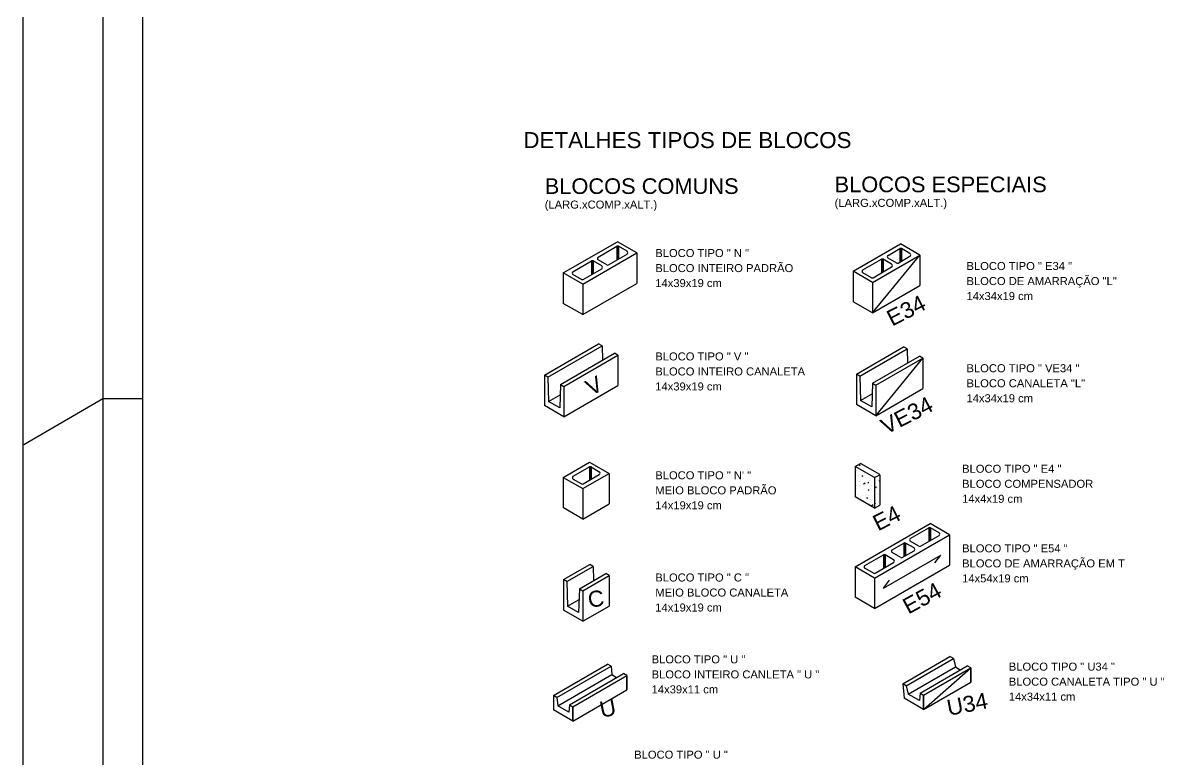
# Model space of a CAD drawing. Extents: x 0 to 119, y 0 to 84.
# Drawn here: x 0 to 28.51, y 20.71 to 39.09 of the extents above; entities that cross this region are included whole.
import ezdxf

# ---------------------------------------------------------------- set-up
doc = ezdxf.new("R2010")
doc.units = 0
doc.header["$MEASUREMENT"] = 0
for name, color, linetype in [('15', 12, 'CONTINUOUS'), ('20', 1, 'CONTINUOUS'), ('3', 7, 'CONTINUOUS'), ('40', 7, 'CONTINUOUS'), ('7', 232, 'CONTINUOUS')]:
    doc.layers.add(name, color=color, linetype=linetype)
doc.styles.add('TQS_ARIAL', font='arial.ttf')

msp = doc.modelspace()

# ---------------------------------------------------------------- linework, layer by layer
at = {"layer": '20', "color": 1, "linetype": 'Continuous'}
for p, q in [((23.677184, 22.627659), (23.677184, 22.987659)), ((15.09095, 22.43607), (15.09095, 22.79607)), ((22.499391, 21.947656), (22.499391, 22.307656)), ((13.74081, 21.656562), (13.74081, 22.016562))]:
    msp.add_line(p, q, dxfattribs=at)
at = {"layer": '3', "color": 7, "linetype": 'Continuous'}
for p, q in [((13.500892, 32.844122), (14.851889, 33.624125)), ((14.373094, 33.239841), (14.838689, 33.508654)), ((14.838689, 33.508654), (14.838689, 33.169404)), ((14.848689, 33.512742), (14.848689, 33.175178)), ((15.336866, 33.344129), (14.851889, 33.624125)), ((14.858689, 33.514013), (14.858689, 33.180951)), ((14.858689, 33.514013), (14.858689, 33.180951)), ((14.868689, 33.512742), (14.868689, 33.186725)), ((15.092489, 33.385219), (14.878689, 33.508654)), ((14.878689, 33.508654), (14.878689, 33.192498)), ((20.741719, 32.887176), (21.919512, 33.567179)), ((21.613921, 33.282894), (21.906312, 33.451707)), ((21.906312, 33.451707), (21.906312, 33.112458)), ((21.916312, 33.455796), (21.916312, 33.118231)), ((22.404488, 33.287183), (21.919512, 33.567179)), ((21.926311, 33.457066), (21.926311, 33.124004)), ((21.936311, 33.455796), (21.936311, 33.129778)), ((22.160111, 33.328272), (21.946311, 33.451707)), ((21.946311, 33.451707), (21.946311, 33.135552)), ((13.742407, 32.875711), (14.206492, 33.143652)), ((13.985868, 32.564126), (15.336866, 33.344129)), ((14.206492, 33.143652), (14.206492, 32.804403)), ((14.216491, 33.147741), (14.216491, 32.810176)), ((14.226491, 33.149011), (14.226491, 32.81595)), ((14.236491, 33.147741), (14.236491, 32.821723)), ((14.460291, 33.020217), (14.246491, 33.143652)), ((14.246491, 33.143652), (14.246491, 32.827497)), ((14.586894, 33.047123), (14.373094, 33.170559)), ((14.626894, 33.047124), (15.092489, 33.315936)), ((15.336866, 33.344129), (15.336866, 32.584129)), ((20.983234, 32.918765), (21.447319, 33.186706)), ((21.226695, 32.60718), (22.404488, 33.287183)), ((21.226695, 31.84718), (22.404488, 33.287183)), ((21.447319, 33.186706), (21.447319, 32.847456)), ((21.457319, 33.190795), (21.457319, 32.85323)), ((21.467319, 33.192065), (21.467319, 32.859003)), ((21.477319, 33.190795), (21.477319, 32.864777)), ((21.701118, 33.063271), (21.487319, 33.186706)), ((21.487319, 33.186706), (21.487319, 32.870551)), ((21.827722, 33.090177), (21.613922, 33.213612)), ((21.867721, 33.090177), (22.160112, 33.25899)), ((22.404488, 33.287183), (22.404488, 32.527183)), ((13.985868, 32.564126), (13.500892, 32.844122)), ((13.500892, 32.844122), (13.500892, 32.084122)), ((13.956207, 32.682994), (13.742407, 32.806429)), ((13.996207, 32.682994), (14.460292, 32.950935)), ((21.226695, 32.60718), (20.741719, 32.887176)), ((20.741719, 32.887176), (20.741719, 32.127176)), ((20.741719, 32.887176), (20.741719, 32.127176)), ((21.197035, 32.726048), (20.983235, 32.849483)), ((21.237034, 32.726048), (21.701119, 32.993989)), ((13.985868, 31.804126), (15.336866, 32.584129)), ((13.985868, 32.564126), (13.985868, 31.804126)), ((21.226695, 32.60718), (21.226695, 31.84718)), ((21.226695, 31.84718), (22.404488, 32.527183)), ((13.985868, 31.804126), (13.500892, 32.084122)), ((21.226695, 31.84718), (20.741719, 32.127176)), ((13.029735, 30.29343), (14.380733, 31.073433)), ((13.116338, 30.24343), (14.467336, 31.023433)), ((13.428108, 30.063433), (14.779106, 30.843436)), ((13.514711, 30.013434), (14.865709, 30.793437)), ((14.467336, 31.023433), (14.380733, 31.073433)), ((14.467336, 31.023433), (14.477393, 30.669241)), ((14.865709, 30.793437), (14.779106, 30.843436)), ((14.865709, 30.793437), (14.865709, 30.033437)), ((20.822539, 30.319155), (22.000332, 30.999157)), ((20.909142, 30.269155), (22.086935, 30.949158)), ((22.086935, 30.949158), (22.000332, 30.999157)), ((22.086935, 30.949158), (22.096992, 30.594965)), ((21.220912, 30.089158), (22.398705, 30.769161)), ((21.307515, 30.039159), (22.485308, 30.719161)), ((21.307515, 29.279159), (22.485308, 30.719161)), ((22.485308, 30.719161), (22.398705, 30.769161)), ((22.485308, 30.719161), (22.485308, 29.959161)), ((13.029735, 30.29343), (13.029735, 29.53343)), ((13.116338, 30.24343), (13.029735, 30.29343)), ((13.116338, 30.24343), (13.133658, 29.633431)), ((20.822539, 30.319155), (20.822539, 29.559155)), ((20.909142, 30.269155), (20.822539, 30.319155)), ((20.909142, 30.269155), (20.926462, 29.659156)), ((13.428108, 30.063433), (13.410788, 29.473433)), ((13.428108, 30.063433), (13.514711, 30.013434)), ((13.514711, 29.253434), (14.865709, 30.033437)), ((13.514711, 30.013434), (13.514711, 29.253434)), ((21.220912, 30.089158), (21.203592, 29.499158)), ((21.220912, 30.089158), (21.307515, 30.039159)), ((21.307515, 30.039159), (21.307515, 29.279159)), ((21.307515, 29.279159), (22.485308, 29.959161)), ((13.133658, 29.633431), (13.420344, 29.798949)), ((20.926462, 29.659156), (21.213148, 29.824674)), ((21.203592, 29.499158), (20.926462, 29.659156)), ((13.514711, 29.253434), (13.029735, 29.53343)), ((13.410788, 29.473433), (13.133658, 29.633431)), ((21.307515, 29.279159), (20.822539, 29.559155)), ((13.500892, 27.741349), (14.15907, 28.121351)), ((13.747495, 27.768256), (14.152469, 28.002069)), ((14.152469, 28.002069), (14.152469, 27.670687)), ((14.15907, 28.121351), (14.646059, 27.840193)), ((14.162468, 28.006158), (14.162468, 27.676461)), ((14.172468, 28.007428), (14.172468, 27.682234)), ((14.182468, 28.006158), (14.182468, 27.688008)), ((14.192468, 28.002069), (14.399455, 27.882568)), ((14.192468, 28.002069), (14.192468, 27.693781)), ((20.792154, 28.01447), (20.921259, 28.089009)), ((20.792154, 28.01447), (20.792154, 27.25447)), ((20.792154, 28.01447), (20.792154, 27.25447)), ((21.27713, 27.734474), (20.792154, 28.01447)), ((20.792154, 27.986246), (20.792154, 27.986246)), ((20.792154, 27.986246), (20.792154, 27.986246)), ((20.810368, 27.987042), (20.810868, 27.987063)), ((20.837602, 27.988231), (20.837602, 27.988231)), ((20.837602, 27.988231), (20.837602, 27.988231)), ((20.837602, 27.988231), (20.837602, 27.988231)), ((20.91656, 28.026344), (20.879077, 28.056015)), ((20.8947, 27.955266), (20.8947, 27.955266)), ((20.8947, 27.955266), (20.8947, 27.955266)), ((20.9032, 27.950359), (20.9032, 27.950359)), ((20.9032, 27.950359), (20.9032, 27.950359)), ((20.908426, 27.947341), (20.908426, 27.947341)), ((20.908426, 27.947341), (20.908426, 27.947341)), ((20.909288, 27.946844), (20.909288, 27.946844)), ((21.406235, 27.809013), (20.921259, 28.089009)), ((20.97513, 28.034271), (20.975434, 28.034667)), ((13.500892, 27.741349), (13.98788, 27.460191)), ((13.500892, 27.741349), (13.500892, 26.981349)), ((13.747495, 27.698974), (13.954482, 27.579473)), ((13.98788, 27.460191), (14.646059, 27.840193)), ((13.994482, 27.579473), (14.399455, 27.813286)), ((14.646059, 27.840193), (14.646059, 27.080193)), ((20.792154, 27.924075), (20.812579, 27.928045)), ((20.792154, 27.92574), (20.792154, 27.92574)), ((20.792154, 27.92574), (20.792154, 27.92574)), ((20.792154, 27.795812), (20.792154, 27.795812)), ((20.792154, 27.795812), (20.792154, 27.795812)), ((20.792154, 27.788589), (20.792154, 27.788589)), ((20.792154, 27.788589), (20.792154, 27.788589)), ((20.792154, 27.788589), (20.792154, 27.788589)), ((20.792154, 27.752124), (20.792154, 27.752124)), ((20.792154, 27.752124), (20.792154, 27.752124)), ((20.872957, 27.790109), (20.873022, 27.790605)), ((20.905375, 27.81369), (20.905863, 27.813798)), ((20.958177, 27.770915), (20.981159, 27.790199)), ((21.001568, 27.761267), (21.002068, 27.761289)), ((21.014064, 27.878598), (21.014129, 27.879094)), ((21.015013, 27.885804), (21.015013, 27.885804)), ((21.015013, 27.885804), (21.015013, 27.885804)), ((21.017792, 27.796897), (21.018096, 27.797294)), ((21.027412, 27.840745), (21.0279, 27.840853)), ((21.062455, 27.858414), (21.062455, 27.858414)), ((21.064216, 27.857398), (21.064216, 27.857398)), ((21.064216, 27.857398), (21.064216, 27.857398)), ((21.074846, 27.851261), (21.074846, 27.851261)), ((21.074846, 27.851261), (21.074846, 27.851261)), ((21.135326, 27.816343), (21.135326, 27.816343)), ((21.138071, 27.660676), (21.138375, 27.661073)), ((21.160046, 27.732998), (21.160535, 27.733106)), ((21.214611, 27.770568), (21.214611, 27.770568)), ((21.214611, 27.770568), (21.214611, 27.770568)), ((21.214611, 27.770568), (21.214611, 27.770568)), ((21.220005, 27.767454), (21.220005, 27.767454)), ((21.244781, 27.75315), (21.244781, 27.75315)), ((21.246492, 27.752162), (21.246492, 27.752162)), ((21.253727, 27.732365), (21.253793, 27.73286)), ((21.254344, 27.812207), (21.254649, 27.812603)), ((21.255638, 27.746882), (21.255638, 27.746882)), ((21.27713, 27.734474), (21.404637, 27.80809)), ((21.27713, 27.734474), (21.27713, 26.974474)), ((21.281843, 27.737194), (21.281843, 27.737194)), ((21.282083, 27.760053), (21.282572, 27.760161)), ((21.345964, 27.774215), (21.345964, 27.774215)), ((21.345964, 27.774215), (21.345964, 27.774215)), ((21.349877, 27.776474), (21.349877, 27.776474)), ((21.349877, 27.776474), (21.349877, 27.776474)), ((21.349877, 27.776474), (21.349877, 27.776474)), ((21.368718, 27.777297), (21.369218, 27.777319)), ((21.374624, 27.675986), (21.374928, 27.676382)), ((21.39221, 27.800915), (21.39221, 27.800915)), ((21.39221, 27.800915), (21.39221, 27.800915)), ((21.39221, 27.800915), (21.39221, 27.800915)), ((21.392844, 27.654447), (21.405934, 27.66543)), ((21.404637, 27.80809), (21.404637, 27.04809)), ((13.98788, 27.460191), (13.98788, 26.700191)), ((20.792154, 27.651438), (20.792154, 27.651438)), ((20.792154, 27.651438), (20.792154, 27.651438)), ((20.792154, 27.651438), (20.792154, 27.651438)), ((20.792154, 27.631605), (20.792154, 27.631605)), ((20.792154, 27.548557), (20.792154, 27.548557)), ((20.792154, 27.518001), (20.792154, 27.518001)), ((20.792154, 27.514287), (20.792154, 27.514287)), ((20.792154, 27.514287), (20.792154, 27.514287)), ((20.792154, 27.50284), (20.792154, 27.50284)), ((20.792154, 27.50284), (20.792154, 27.50284)), ((20.792154, 27.422069), (20.792154, 27.422069)), ((20.792154, 27.377136), (20.792154, 27.377136)), ((20.792154, 27.377136), (20.792154, 27.377136)), ((20.824662, 27.545206), (20.824967, 27.545602)), ((20.830405, 27.466898), (20.830471, 27.467394)), ((20.901518, 27.645367), (20.901823, 27.645763)), ((20.909485, 27.540299), (20.909973, 27.540407)), ((20.934015, 27.524195), (20.934514, 27.524216)), ((20.971513, 27.555387), (20.971578, 27.555883)), ((21.002828, 27.576169), (21.039148, 27.602736)), ((21.061215, 27.560515), (21.061519, 27.560912)), ((21.106833, 27.609725), (21.136282, 27.615449)), ((21.11262, 27.643876), (21.112685, 27.644372)), ((21.117068, 27.423043), (21.140049, 27.442327)), ((21.164156, 27.459607), (21.164645, 27.459715)), ((21.192768, 27.535492), (21.193268, 27.535514)), ((21.21049, 27.403949), (21.210556, 27.404444)), ((21.27713, 27.642827), (21.27713, 27.642827)), ((21.27713, 27.621804), (21.27713, 27.621804)), ((21.27713, 27.621804), (21.27713, 27.621804)), ((21.27713, 27.621804), (21.27713, 27.621804)), ((21.27713, 27.557351), (21.27713, 27.557351)), ((21.27713, 27.54893), (21.27713, 27.54893)), ((21.27713, 27.54893), (21.27713, 27.54893)), ((21.27713, 27.539175), (21.27713, 27.539175)), ((21.27713, 27.539175), (21.27713, 27.539175)), ((21.27713, 27.539175), (21.27713, 27.539175)), ((21.27713, 27.484653), (21.27713, 27.484653)), ((21.27713, 27.484653), (21.27713, 27.484653)), ((21.27713, 27.484653), (21.27713, 27.484653)), ((21.27713, 27.415858), (21.27713, 27.415858)), ((21.297767, 27.575825), (21.298072, 27.576222)), ((21.30492, 27.478274), (21.320172, 27.512532)), ((21.351598, 27.492437), (21.351663, 27.492933)), ((20.792154, 27.283878), (20.792154, 27.283878)), ((20.792154, 27.283878), (20.792154, 27.283878)), ((20.792154, 27.283878), (20.792154, 27.283878)), ((21.27713, 26.974474), (20.792154, 27.25447)), ((20.801712, 27.248951), (20.801712, 27.248951)), ((20.801712, 27.248951), (20.801712, 27.248951)), ((20.801712, 27.248951), (20.801712, 27.248951)), ((20.810282, 27.244004), (20.810282, 27.244004)), ((20.810282, 27.244004), (20.810282, 27.244004)), ((20.810282, 27.244004), (20.810282, 27.244004)), ((20.815871, 27.240777), (20.815871, 27.240777)), ((20.865621, 27.212054), (20.865621, 27.212054)), ((20.867324, 27.307832), (20.867629, 27.308229)), ((20.897672, 27.19355), (20.897672, 27.19355)), ((20.916036, 27.267449), (20.916524, 27.267557)), ((20.922025, 27.17949), (20.922025, 27.17949)), ((20.922025, 27.17949), (20.922025, 27.17949)), ((20.928276, 27.226971), (20.928341, 27.227467)), ((20.96287, 27.291332), (20.963369, 27.291353)), ((20.97166, 27.150834), (20.97166, 27.150834)), ((20.97166, 27.150834), (20.97166, 27.150834)), ((20.97166, 27.150834), (20.97166, 27.150834)), ((20.981928, 27.144906), (20.981928, 27.144906)), ((20.981928, 27.144906), (20.981928, 27.144906)), ((20.981928, 27.144906), (20.981928, 27.144906)), ((20.987604, 27.171611), (20.987908, 27.172008)), ((21.038073, 27.294504), (21.038561, 27.294612)), ((21.042338, 27.110029), (21.042338, 27.110029)), ((21.042338, 27.110029), (21.042338, 27.110029)), ((21.069383, 27.31546), (21.069448, 27.315956)), ((21.07715, 27.228437), (21.106599, 27.234162)), ((21.103877, 27.323142), (21.104181, 27.323538)), ((21.125215, 27.29842), (21.125715, 27.298441)), ((21.1473, 27.08676), (21.147604, 27.087157)), ((21.170707, 27.186757), (21.171195, 27.186866)), ((21.224156, 27.186921), (21.224461, 27.187318)), ((21.27713, 27.347502), (21.27713, 27.347502)), ((21.27713, 27.347502), (21.27713, 27.347502)), ((21.27713, 27.305052), (21.27713, 27.305052)), ((21.27713, 27.305052), (21.27713, 27.305052)), ((21.27713, 27.26731), (21.27713, 27.26731)), ((21.27713, 27.255958), (21.27713, 27.255958)), ((21.27713, 27.210351), (21.27713, 27.210351)), ((21.27713, 27.076154), (21.29894, 27.094455)), ((21.27713, 27.091752), (21.27713, 27.091752)), ((21.292744, 27.213812), (21.293232, 27.213921)), ((21.307872, 27.160303), (21.307937, 27.160799)), ((21.34043, 27.338451), (21.340734, 27.338848)), ((21.383853, 27.102069), (21.384157, 27.102466)), ((21.383969, 27.309717), (21.384468, 27.309739)), ((13.98788, 26.700191), (13.502904, 26.980187)), ((13.98788, 26.700191), (14.646059, 27.080193)), ((21.121807, 27.064148), (21.121807, 27.064148)), ((21.121807, 27.064148), (21.121807, 27.064148)), ((21.121807, 27.064148), (21.121807, 27.064148)), ((21.12745, 27.06089), (21.12745, 27.06089)), ((21.12745, 27.06089), (21.12745, 27.06089)), ((21.153574, 27.045808), (21.153574, 27.045808)), ((21.153574, 27.045808), (21.153574, 27.045808)), ((21.153574, 27.045808), (21.153574, 27.045808)), ((21.15407, 27.065557), (21.154569, 27.065578)), ((21.16265, 27.040567), (21.16265, 27.040567)), ((21.166764, 27.071815), (21.166829, 27.07231)), ((21.187523, 27.026208), (21.187523, 27.026208)), ((21.205344, 27.015919), (21.205344, 27.015919)), ((21.205909, 27.039657), (21.24223, 27.066224)), ((21.275959, 27.075171), (21.27713, 27.076154)), ((21.27713, 27.0732), (21.27713, 27.0732)), ((21.27713, 27.0732), (21.27713, 27.0732)), ((21.27713, 27.0732), (21.27713, 27.0732)), ((21.27713, 27.07093), (21.27713, 27.07093)), ((21.27713, 26.974474), (21.404637, 27.04809)), ((21.283923, 26.978395), (21.283923, 26.978395)), ((21.292956, 26.983611), (21.292956, 26.983611)), ((21.292956, 26.983611), (21.292956, 26.983611)), ((21.316415, 27.072645), (21.316915, 27.072667)), ((20.792154, 25.508975), (22.662766, 26.588979)), ((23.147743, 26.308983), (22.662766, 26.588979)), ((21.27713, 25.228979), (23.147743, 26.308983)), ((22.167667, 26.215851), (22.631752, 26.483792)), ((22.421467, 26.023134), (22.885552, 26.291075)), ((22.631752, 26.483792), (22.631752, 26.144543)), ((22.641752, 26.487881), (22.641752, 26.150316)), ((22.651752, 26.489151), (22.651752, 26.15609)), ((22.661752, 26.487881), (22.661752, 26.161863)), ((22.885551, 26.360357), (22.671752, 26.483792)), ((22.671752, 26.483792), (22.671752, 26.167637)), ((23.147743, 26.308983), (23.147743, 25.548983)), ((21.714668, 25.93374), (22.007058, 26.102553)), ((22.007058, 26.102553), (22.007058, 25.763304)), ((22.017058, 26.106642), (22.017058, 25.769077)), ((22.027058, 26.107912), (22.027058, 25.774851)), ((22.037058, 26.106642), (22.037058, 25.780624)), ((22.260858, 25.979118), (22.047058, 26.102553)), ((22.047058, 26.102553), (22.047058, 25.786398)), ((22.381468, 26.023134), (22.167668, 26.146569)), ((21.03367, 25.540564), (21.497754, 25.808505)), ((21.496359, 24.975549), (22.928514, 25.802413)), ((21.497754, 25.808505), (21.497754, 25.469255)), ((21.507754, 25.812593), (21.507754, 25.475029)), ((21.517754, 25.813864), (21.517754, 25.480802)), ((21.527754, 25.812594), (21.527754, 25.486576)), ((21.751554, 25.68507), (21.537754, 25.808505)), ((21.537754, 25.808505), (21.537754, 25.492349)), ((21.928468, 25.741023), (21.714668, 25.864458)), ((21.968468, 25.741023), (22.260858, 25.909836)), ((22.777904, 25.60537), (22.928514, 25.802413)), ((13.502904, 25.188801), (14.161082, 25.568802)), ((13.589507, 25.138802), (14.247685, 25.518803)), ((14.247685, 25.518803), (14.161082, 25.568802)), ((14.247685, 25.518803), (14.257742, 25.16461)), ((21.27713, 25.228979), (20.792154, 25.508975)), ((20.792154, 25.508975), (20.792154, 24.748975)), ((21.24747, 25.347847), (21.03367, 25.471282)), ((21.27713, 24.468979), (23.147743, 25.548983)), ((21.28747, 25.347847), (21.751554, 25.615787)), ((13.502904, 25.188801), (13.502904, 24.428801)), ((13.589507, 25.138802), (13.502904, 25.188801)), ((13.589507, 25.138802), (13.606827, 24.528802)), ((13.901277, 24.958804), (14.559456, 25.338805)), ((13.98788, 24.908805), (14.646059, 25.288806)), ((14.646059, 25.288806), (14.559456, 25.338805)), ((14.646059, 25.288806), (14.646059, 24.528806)), ((21.27713, 25.228979), (21.27713, 24.468979)), ((21.496359, 24.975549), (21.64697, 25.172592)), ((13.901277, 24.958804), (13.883957, 24.368804)), ((13.901277, 24.958804), (13.98788, 24.908805)), ((13.98788, 24.908805), (13.98788, 24.148805)), ((13.606827, 24.528802), (13.893513, 24.694321)), ((13.883957, 24.368804), (13.606827, 24.528802)), ((13.98788, 24.148805), (14.646059, 24.528806)), ((21.27713, 24.468979), (20.792154, 24.748975)), ((13.98788, 24.148805), (13.502904, 24.428801)), ((21.980962, 22.586095), (23.158755, 23.266098)), ((22.067565, 22.536096), (23.245358, 23.216098)), ((23.245358, 23.216098), (23.158755, 23.266098)), ((23.245358, 23.216098), (23.296131, 23.007656)), ((13.255834, 22.296558), (14.605973, 23.076066)), ((13.342437, 22.246559), (14.692576, 23.026066)), ((13.342437, 22.246559), (14.692576, 23.026066)), ((13.654207, 22.066561), (15.004347, 22.846069)), ((14.692576, 23.026066), (14.605973, 23.076066)), ((14.692576, 23.026066), (14.709897, 22.816067)), ((14.692576, 23.026066), (14.709897, 22.816067)), ((15.09095, 22.79607), (15.004347, 22.846069)), ((22.412788, 22.357656), (23.590581, 23.037658)), ((22.499391, 22.307656), (23.677184, 22.987659)), ((22.499391, 21.947656), (23.677184, 22.987659)), ((23.677184, 22.987659), (23.590581, 23.037658)), ((23.677184, 22.987659), (23.677184, 22.627659)), ((13.74081, 22.016562), (15.09095, 22.79607)), ((15.09095, 22.79607), (15.09095, 22.43607)), ((21.980962, 22.586095), (22.014414, 22.227653)), ((22.067565, 22.536096), (21.980962, 22.586095)), ((22.067565, 22.536096), (22.118338, 22.327653)), ((22.499391, 21.947656), (23.677184, 22.627659)), ((13.255834, 22.296558), (13.255834, 21.936558)), ((13.342437, 22.246559), (13.255834, 22.296558)), ((13.342437, 22.246559), (13.359757, 22.036559)), ((13.74081, 21.656562), (15.09095, 22.43607)), ((22.395467, 22.167656), (22.118338, 22.327653)), ((22.412788, 22.357656), (22.395467, 22.167656)), ((22.412788, 22.357656), (22.499391, 22.307656)), ((22.499391, 22.307656), (22.499391, 21.947656)), ((13.636887, 21.876561), (13.359757, 22.036559)), ((13.654207, 22.066561), (13.636887, 21.876561)), ((13.654207, 22.066561), (13.74081, 22.016562)), ((13.74081, 22.016562), (13.74081, 21.656562)), ((22.499391, 21.947656), (22.014414, 22.227653)), ((13.74081, 21.656562), (13.255834, 21.936558))]:
    msp.add_line(p, q, dxfattribs=at)
for points in [[(13.359757, 22.036559), (14.709897, 22.816067), (14.831141, 22.746068)], [(22.118338, 22.327653), (23.296131, 23.007656), (23.417375, 22.937657)]]:
    msp.add_lwpolyline(points, dxfattribs=at)
for centre, start, end in [((14.858689, 33.474013), 60.000451, 120.000129), ((15.072489, 33.350577), 300.000129, 60.000451), ((21.926312, 33.417066), 60.000451, 120.000129), ((14.226492, 33.109011), 60.000451, 120.000129), ((14.393094, 33.2052), 120.000129, 240.000451), ((21.467319, 33.152065), 60.000451, 120.000129), ((21.633921, 33.248253), 120.000129, 240.000451), ((21.847721, 33.124818), 240.000451, 300.000129), ((22.140112, 33.293631), 300.000129, 60.000451), ((13.762407, 32.841071), 120.000129, 240.000451), ((14.440291, 32.985576), 300.000129, 60.000451), ((14.606894, 33.081765), 240.000451, 300.000129), ((21.003234, 32.884124), 120.000129, 240.000451), ((21.681119, 33.02863), 300.000129, 60.000451), ((13.976207, 32.717635), 240.000451, 300.000129), ((21.217034, 32.760689), 240.000451, 300.000129), ((14.172469, 27.967428), 60.000451, 120.000129), ((13.767495, 27.733615), 120.000129, 240.000451), ((14.379455, 27.847927), 300.000129, 60.000451), ((13.974482, 27.614114), 240.000451, 300.000129), ((22.651752, 26.449151), 60.000451, 120.000129), ((22.865552, 26.325716), 300.000129, 60.000451), ((22.027058, 26.067912), 60.000451, 120.000129), ((22.187667, 26.181211), 120.000129, 240.000451), ((22.240858, 25.944477), 300.000129, 60.000451), ((22.401467, 26.057775), 240.000451, 300.000129), ((21.517754, 25.773864), 60.000451, 120.000129), ((21.734668, 25.899099), 120.000129, 240.000451), ((21.731554, 25.650428), 300.000129, 60.000451), ((21.948468, 25.775664), 240.000451, 300.000129), ((21.05367, 25.505923), 120.000129, 240.000451), ((21.267469, 25.382488), 240.000451, 300.000129)]:
    msp.add_arc(centre, 0.04, start, end, dxfattribs=at)
at = {"layer": '40', "linetype": 'Continuous'}
for p, q in [((0, 84.100001), (0, 0)), ((2, 84.100001), (2, 0)), ((2, 29.699799), (0.021088, 28.55727)), ((3, 29.699799), (2, 29.699799)), ((3, 29.699799), (2, 29.699799))]:
    msp.add_line(p, q, dxfattribs=at)
at = {"layer": '7', "color": 232, "linetype": 'Continuous'}
msp.add_line((3, 0.999999), (3, 83.100001), dxfattribs=at)

# ---------------------------------------------------------------- texts
at = {"layer": '15', "color": 12, "linetype": 'Continuous', "style": 'TQS_ARIAL'}
msp.add_text('DETALHES TIPOS DE BLOCOS', height=0.4, dxfattribs=at).set_placement((12.503059, 35.960866))
at = {"layer": '3', "color": 7, "linetype": 'Continuous', "style": 'TQS_ARIAL'}
for s, height, p in [('BLOCOS COMUNS', 0.39, (13.036687, 34.816122)), ('BLOCOS ESPECIAIS', 0.39, (20.277514, 34.859175)), ('(LARG.xCOMP.xALT.)', 0.2, (13.036687, 34.450658)), ('(LARG.xCOMP.xALT.)', 0.2, (20.277514, 34.493712)), ('BLOCO TIPO " N "', 0.2, (15.798627, 33.240981)), ('BLOCO INTEIRO PADRÃO', 0.2, (15.798627, 32.865405)), ('BLOCO TIPO " E34 "', 0.2, (23.571979, 32.917082)), ('BLOCO DE AMARRAÇÃO "L"', 0.2, (23.571979, 32.541507)), ('14x39x19 cm', 0.2, (15.798627, 32.491667)), ('14x34x19 cm', 0.2, (23.571979, 32.167768)), ('BLOCO TIPO " V "', 0.2, (15.798627, 30.660305)), ('BLOCO TIPO " VE34 "', 0.2, (23.571979, 30.365695)), ('BLOCO INTEIRO CANALETA', 0.2, (15.798627, 30.28473)), ('14x39x19 cm', 0.2, (15.798627, 29.910991)), ('BLOCO CANALETA "L"', 0.2, (23.571979, 29.99012)), ('14x34x19 cm', 0.2, (23.571979, 29.616381)), ('BLOCO TIPO " E4 "', 0.2, (23.462607, 27.856401)), ('BLOCO TIPO " N\' "', 0.2, (15.798627, 27.693081)), ('BLOCO COMPENSADOR', 0.2, (23.462607, 27.480826)), ('MEIO BLOCO PADRÃO', 0.2, (15.798627, 27.317506)), ('14x19x19 cm', 0.2, (15.798627, 26.943767)), ('14x4x19 cm', 0.2, (23.462607, 27.107087)), ('BLOCO TIPO " E54 "', 0.2, (23.462607, 25.868968)), ('BLOCO DE AMARRAÇÃO EM T', 0.2, (23.462607, 25.493393)), ('BLOCO TIPO " C "', 0.2, (15.798627, 25.141694)), ('14x54x19 cm', 0.2, (23.462607, 25.119654)), ('MEIO BLOCO CANALETA', 0.2, (15.798627, 24.766119)), ('14x19x19 cm', 0.2, (15.798627, 24.39238)), ('BLOCO TIPO " U "', 0.2, (15.706961, 23.098349)), ('BLOCO TIPO " U34 "', 0.2, (24.628563, 22.916681)), ('BLOCO INTEIRO CANLETA " U "', 0.2, (15.706961, 22.722774)), ('14x39x11 cm', 0.2, (15.706961, 22.349035)), ('BLOCO CANALETA TIPO " U "', 0.2, (24.628563, 22.541106)), ('14x34x11 cm', 0.2, (24.628563, 22.167367)), ('BLOCO TIPO " U "', 0.2, (15.271, 20.719308))]:
    msp.add_text(s, height=height, dxfattribs=at).set_placement(p)
for s, rotation, p in [('E34', 26.989935, (21.712343, 31.503418)), ('V', 26.99, (14.191056, 29.768439)), ('VE34', 26.989935, (21.562136, 28.802817)), ('E4', 26.989935, (21.362816, 26.390788)), ('E54', 28.579559, (22.120102, 24.313983)), ('C', 7.517611, (14.142354, 24.487312)), ('U34', 11.179, (23.126683, 21.785489)), ('U', 11.179, (14.45265, 21.738919))]:
    msp.add_text(s, height=0.4, rotation=rotation, dxfattribs=at).set_placement(p)

doc.saveas('drawing.dxf')
